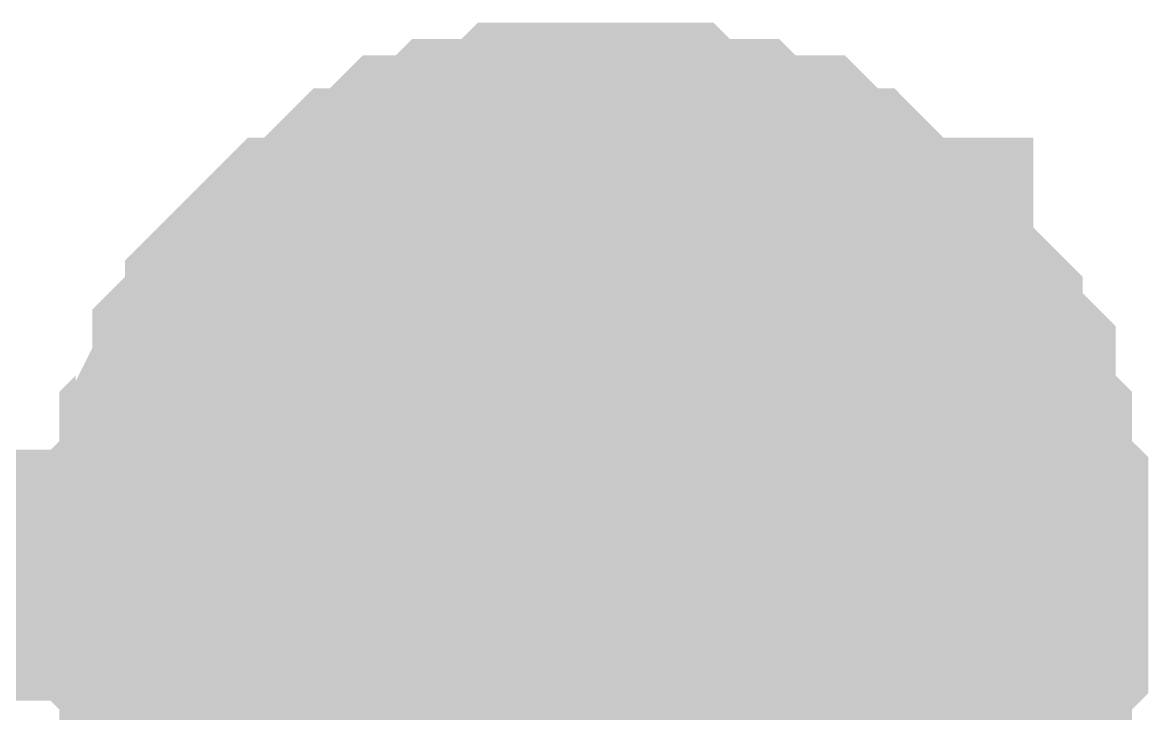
# Model space of a CAD drawing. Header units: inches. Extents: x 0 to 16.9, y 0 to 11.7.
# Drawn here: x 14.6175 to 14.6704, y 8.2724 to 8.3048 of the extents above; entities that cross this region are included whole.
import ezdxf

# ---------------------------------------------------------------- set-up
doc = ezdxf.new("R2010")
doc.units = ezdxf.units.IN
doc.header["$MEASUREMENT"] = 0
doc.layers.add('Sheet', color=255, linetype='Continuous')

msp = doc.modelspace()

# ---------------------------------------------------------------- linework, layer by layer
at = {"layer": 'Sheet'}
for points in [[(14.624353, 8.278879, 0.0118, 0.0118, 0), (14.624353, 8.279651, 0.0118, 0.0118, 0), (14.624353, 8.281194, 0.0118, 0.0118, 0), (14.624353, 8.281966, 0.0118, 0.0118, 0), (14.625125, 8.282738, 0.0118, 0.0118, 0), (14.625125, 8.284281, 0.0118, 0.0118, 0), (14.625125, 8.285053, 0.0118, 0.0118, 0), (14.625896, 8.285824, 0.0118, 0.0118, 0), (14.625896, 8.286596, 0.0118, 0.0118, 0), (14.626668, 8.28814, 0.0118, 0.0118, 0), (14.626668, 8.288911, 0.0118, 0.0118, 0), (14.627439, 8.289683, 0.0118, 0.0118, 0), (14.628211, 8.290455, 0.0118, 0.0118, 0), (14.628211, 8.291226, 0.0118, 0.0118, 0), (14.628982, 8.291998, 0.0118, 0.0118, 0), (14.629754, 8.29277, 0.0118, 0.0118, 0), (14.630525, 8.293541, 0.0118, 0.0118, 0), (14.631297, 8.293541, 0.0118, 0.0118, 0), (14.632068, 8.294313, 0.0118, 0.0118, 0), (14.63284, 8.295085, 0.0118, 0.0118, 0), (14.633611, 8.295857, 0.0118, 0.0118, 0), (14.634383, 8.295857, 0.0118, 0.0118, 0), (14.635154, 8.296628, 0.0118, 0.0118, 0), (14.635926, 8.2974, 0.0118, 0.0118, 0), (14.636698, 8.2974, 0.0118, 0.0118, 0), (14.637469, 8.2974, 0.0118, 0.0118, 0), (14.638241, 8.298172, 0.0118, 0.0118, 0), (14.639784, 8.298172, 0.0118, 0.0118, 0), (14.640555, 8.298172, 0.0118, 0.0118, 0), (14.641327, 8.298943, 0.0118, 0.0118, 0), (14.642098, 8.298943, 0.0118, 0.0118, 0), (14.643641, 8.298943, 0.0118, 0.0118, 0), (14.644413, 8.298943, 0.0118, 0.0118, 0)], [(14.624353, 8.278879, 0.0118, 0.0118, 0), (14.624353, 8.279651, 0.0118, 0.0118, 0), (14.624353, 8.281194, 0.0118, 0.0118, 0), (14.624353, 8.281966, 0.0118, 0.0118, 0), (14.625125, 8.282738, 0.0118, 0.0118, 0), (14.625125, 8.284281, 0.0118, 0.0118, 0), (14.625125, 8.285053, 0.0118, 0.0118, 0), (14.625896, 8.285824, 0.0118, 0.0118, 0), (14.625896, 8.286596, 0.0118, 0.0118, 0), (14.626668, 8.28814, 0.0118, 0.0118, 0), (14.626668, 8.288911, 0.0118, 0.0118, 0), (14.627439, 8.289683, 0.0118, 0.0118, 0), (14.628211, 8.290455, 0.0118, 0.0118, 0), (14.628211, 8.291226, 0.0118, 0.0118, 0), (14.628982, 8.291998, 0.0118, 0.0118, 0), (14.629754, 8.29277, 0.0118, 0.0118, 0), (14.630525, 8.293541, 0.0118, 0.0118, 0), (14.631297, 8.293541, 0.0118, 0.0118, 0), (14.632068, 8.294313, 0.0118, 0.0118, 0), (14.63284, 8.295085, 0.0118, 0.0118, 0), (14.633611, 8.295857, 0.0118, 0.0118, 0), (14.634383, 8.295857, 0.0118, 0.0118, 0), (14.635154, 8.296628, 0.0118, 0.0118, 0), (14.635926, 8.2974, 0.0118, 0.0118, 0), (14.636698, 8.2974, 0.0118, 0.0118, 0), (14.637469, 8.2974, 0.0118, 0.0118, 0), (14.638241, 8.298172, 0.0118, 0.0118, 0), (14.639784, 8.298172, 0.0118, 0.0118, 0), (14.640555, 8.298172, 0.0118, 0.0118, 0), (14.641327, 8.298943, 0.0118, 0.0118, 0), (14.642098, 8.298943, 0.0118, 0.0118, 0), (14.643641, 8.298943, 0.0118, 0.0118, 0), (14.644413, 8.298943, 0.0118, 0.0118, 0)], [(14.624353, 8.278879, 0.0118, 0.0118, 0), (14.624353, 8.279651, 0.0118, 0.0118, 0), (14.624353, 8.281194, 0.0118, 0.0118, 0), (14.624353, 8.281966, 0.0118, 0.0118, 0), (14.625125, 8.282738, 0.0118, 0.0118, 0), (14.625125, 8.284281, 0.0118, 0.0118, 0), (14.625125, 8.285053, 0.0118, 0.0118, 0), (14.625896, 8.285824, 0.0118, 0.0118, 0), (14.625896, 8.286596, 0.0118, 0.0118, 0), (14.626668, 8.28814, 0.0118, 0.0118, 0), (14.626668, 8.288911, 0.0118, 0.0118, 0), (14.627439, 8.289683, 0.0118, 0.0118, 0), (14.628211, 8.290455, 0.0118, 0.0118, 0), (14.628211, 8.291226, 0.0118, 0.0118, 0), (14.628982, 8.291998, 0.0118, 0.0118, 0), (14.629754, 8.29277, 0.0118, 0.0118, 0), (14.630525, 8.293541, 0.0118, 0.0118, 0), (14.631297, 8.293541, 0.0118, 0.0118, 0), (14.632068, 8.294313, 0.0118, 0.0118, 0), (14.63284, 8.295085, 0.0118, 0.0118, 0), (14.633611, 8.295857, 0.0118, 0.0118, 0), (14.634383, 8.295857, 0.0118, 0.0118, 0), (14.635154, 8.296628, 0.0118, 0.0118, 0), (14.635926, 8.2974, 0.0118, 0.0118, 0), (14.636698, 8.2974, 0.0118, 0.0118, 0), (14.637469, 8.2974, 0.0118, 0.0118, 0), (14.638241, 8.298172, 0.0118, 0.0118, 0), (14.639784, 8.298172, 0.0118, 0.0118, 0), (14.640555, 8.298172, 0.0118, 0.0118, 0), (14.641327, 8.298943, 0.0118, 0.0118, 0), (14.642098, 8.298943, 0.0118, 0.0118, 0), (14.643641, 8.298943, 0.0118, 0.0118, 0), (14.644413, 8.298943, 0.0118, 0.0118, 0)], [(14.624353, 8.278879, 0.0118, 0.0118, 0), (14.624353, 8.279651, 0.0118, 0.0118, 0), (14.624353, 8.281194, 0.0118, 0.0118, 0), (14.624353, 8.281966, 0.0118, 0.0118, 0), (14.625125, 8.282738, 0.0118, 0.0118, 0), (14.625125, 8.284281, 0.0118, 0.0118, 0), (14.625125, 8.285053, 0.0118, 0.0118, 0), (14.625896, 8.285824, 0.0118, 0.0118, 0), (14.625896, 8.286596, 0.0118, 0.0118, 0), (14.626668, 8.28814, 0.0118, 0.0118, 0), (14.626668, 8.288911, 0.0118, 0.0118, 0), (14.627439, 8.289683, 0.0118, 0.0118, 0), (14.628211, 8.290455, 0.0118, 0.0118, 0), (14.628211, 8.291226, 0.0118, 0.0118, 0), (14.628982, 8.291998, 0.0118, 0.0118, 0), (14.629754, 8.29277, 0.0118, 0.0118, 0), (14.630525, 8.293541, 0.0118, 0.0118, 0), (14.631297, 8.293541, 0.0118, 0.0118, 0), (14.632068, 8.294313, 0.0118, 0.0118, 0), (14.63284, 8.295085, 0.0118, 0.0118, 0), (14.633611, 8.295857, 0.0118, 0.0118, 0), (14.634383, 8.295857, 0.0118, 0.0118, 0), (14.635154, 8.296628, 0.0118, 0.0118, 0), (14.635926, 8.2974, 0.0118, 0.0118, 0), (14.636698, 8.2974, 0.0118, 0.0118, 0), (14.637469, 8.2974, 0.0118, 0.0118, 0), (14.638241, 8.298172, 0.0118, 0.0118, 0), (14.639784, 8.298172, 0.0118, 0.0118, 0), (14.640555, 8.298172, 0.0118, 0.0118, 0), (14.641327, 8.298943, 0.0118, 0.0118, 0), (14.642098, 8.298943, 0.0118, 0.0118, 0), (14.643641, 8.298943, 0.0118, 0.0118, 0), (14.644413, 8.298943, 0.0118, 0.0118, 0)], [(14.644413, 8.298943, 0.0118, 0.0118, 0), (14.644413, 8.298943, 0.0118, 0.0118, 0)], [(14.644413, 8.298943, 0.0118, 0.0118, 0), (14.645184, 8.298943, 0.0118, 0.0118, 0), (14.646727, 8.298943, 0.0118, 0.0118, 0), (14.647499, 8.298943, 0.0118, 0.0118, 0), (14.64827, 8.298172, 0.0118, 0.0118, 0), (14.649814, 8.298172, 0.0118, 0.0118, 0), (14.650585, 8.298172, 0.0118, 0.0118, 0), (14.651357, 8.2974, 0.0118, 0.0118, 0), (14.652128, 8.2974, 0.0118, 0.0118, 0), (14.653671, 8.2974, 0.0118, 0.0118, 0), (14.654443, 8.296628, 0.0118, 0.0118, 0), (14.655214, 8.295857, 0.0118, 0.0118, 0), (14.655986, 8.295857, 0.0118, 0.0118, 0), (14.656757, 8.295085, 0.0118, 0.0118, 0), (14.657529, 8.294313, 0.0118, 0.0118, 0), (14.6583, 8.293541, 0.0118, 0.0118, 0), (14.659072, 8.293541, 0.0118, 0.0118, 0), (14.659072, 8.29277, 0.0118, 0.0118, 0), (14.659843, 8.291998, 0.0118, 0.0118, 0), (14.660615, 8.291226, 0.0118, 0.0118, 0), (14.661386, 8.290455, 0.0118, 0.0118, 0), (14.661386, 8.289683, 0.0118, 0.0118, 0), (14.662158, 8.288911, 0.0118, 0.0118, 0), (14.66293, 8.28814, 0.0118, 0.0118, 0), (14.66293, 8.286596, 0.0118, 0.0118, 0), (14.66293, 8.285824, 0.0118, 0.0118, 0), (14.663701, 8.285053, 0.0118, 0.0118, 0), (14.663701, 8.284281, 0.0118, 0.0118, 0), (14.663701, 8.282738, 0.0118, 0.0118, 0), (14.664473, 8.281966, 0.0118, 0.0118, 0), (14.664473, 8.281194, 0.0118, 0.0118, 0), (14.664473, 8.279651, 0.0118, 0.0118, 0), (14.664473, 8.278879, 0.0118, 0.0118, 0)], [(14.644413, 8.298943, 0.0118, 0.0118, 0), (14.644413, 8.298943, 0.0118, 0.0118, 0)], [(14.644413, 8.298943, 0.0118, 0.0118, 0), (14.645184, 8.298943, 0.0118, 0.0118, 0), (14.646727, 8.298943, 0.0118, 0.0118, 0), (14.647499, 8.298943, 0.0118, 0.0118, 0), (14.64827, 8.298172, 0.0118, 0.0118, 0), (14.649814, 8.298172, 0.0118, 0.0118, 0), (14.650585, 8.298172, 0.0118, 0.0118, 0), (14.651357, 8.2974, 0.0118, 0.0118, 0), (14.652128, 8.2974, 0.0118, 0.0118, 0), (14.653671, 8.2974, 0.0118, 0.0118, 0), (14.654443, 8.296628, 0.0118, 0.0118, 0), (14.655214, 8.295857, 0.0118, 0.0118, 0), (14.655986, 8.295857, 0.0118, 0.0118, 0), (14.656757, 8.295085, 0.0118, 0.0118, 0), (14.657529, 8.294313, 0.0118, 0.0118, 0), (14.6583, 8.293541, 0.0118, 0.0118, 0), (14.659072, 8.293541, 0.0118, 0.0118, 0), (14.659072, 8.29277, 0.0118, 0.0118, 0), (14.659843, 8.291998, 0.0118, 0.0118, 0), (14.660615, 8.291226, 0.0118, 0.0118, 0), (14.661386, 8.290455, 0.0118, 0.0118, 0), (14.661386, 8.289683, 0.0118, 0.0118, 0), (14.662158, 8.288911, 0.0118, 0.0118, 0), (14.66293, 8.28814, 0.0118, 0.0118, 0), (14.66293, 8.286596, 0.0118, 0.0118, 0), (14.66293, 8.285824, 0.0118, 0.0118, 0), (14.663701, 8.285053, 0.0118, 0.0118, 0), (14.663701, 8.284281, 0.0118, 0.0118, 0), (14.663701, 8.282738, 0.0118, 0.0118, 0), (14.664473, 8.281966, 0.0118, 0.0118, 0), (14.664473, 8.281194, 0.0118, 0.0118, 0), (14.664473, 8.279651, 0.0118, 0.0118, 0), (14.664473, 8.278879, 0.0118, 0.0118, 0)], [(14.644413, 8.298943, 0.0118, 0.0118, 0), (14.644413, 8.298943, 0.0118, 0.0118, 0)], [(14.644413, 8.298943, 0.0118, 0.0118, 0), (14.645184, 8.298943, 0.0118, 0.0118, 0), (14.646727, 8.298943, 0.0118, 0.0118, 0), (14.647499, 8.298943, 0.0118, 0.0118, 0), (14.64827, 8.298172, 0.0118, 0.0118, 0), (14.649814, 8.298172, 0.0118, 0.0118, 0), (14.650585, 8.298172, 0.0118, 0.0118, 0), (14.651357, 8.2974, 0.0118, 0.0118, 0), (14.652128, 8.2974, 0.0118, 0.0118, 0), (14.653671, 8.2974, 0.0118, 0.0118, 0), (14.654443, 8.296628, 0.0118, 0.0118, 0), (14.655214, 8.295857, 0.0118, 0.0118, 0), (14.655986, 8.295857, 0.0118, 0.0118, 0), (14.656757, 8.295085, 0.0118, 0.0118, 0), (14.657529, 8.294313, 0.0118, 0.0118, 0), (14.6583, 8.293541, 0.0118, 0.0118, 0), (14.659072, 8.293541, 0.0118, 0.0118, 0), (14.659072, 8.29277, 0.0118, 0.0118, 0), (14.659843, 8.291998, 0.0118, 0.0118, 0), (14.660615, 8.291226, 0.0118, 0.0118, 0), (14.661386, 8.290455, 0.0118, 0.0118, 0), (14.661386, 8.289683, 0.0118, 0.0118, 0), (14.662158, 8.288911, 0.0118, 0.0118, 0), (14.66293, 8.28814, 0.0118, 0.0118, 0), (14.66293, 8.286596, 0.0118, 0.0118, 0), (14.66293, 8.285824, 0.0118, 0.0118, 0), (14.663701, 8.285053, 0.0118, 0.0118, 0), (14.663701, 8.284281, 0.0118, 0.0118, 0), (14.663701, 8.282738, 0.0118, 0.0118, 0), (14.664473, 8.281966, 0.0118, 0.0118, 0), (14.664473, 8.281194, 0.0118, 0.0118, 0), (14.664473, 8.279651, 0.0118, 0.0118, 0), (14.664473, 8.278879, 0.0118, 0.0118, 0)], [(14.644413, 8.298943, 0.0118, 0.0118, 0), (14.644413, 8.298943, 0.0118, 0.0118, 0)], [(14.644413, 8.298943, 0.0118, 0.0118, 0), (14.645184, 8.298943, 0.0118, 0.0118, 0), (14.646727, 8.298943, 0.0118, 0.0118, 0), (14.647499, 8.298943, 0.0118, 0.0118, 0), (14.64827, 8.298172, 0.0118, 0.0118, 0), (14.649814, 8.298172, 0.0118, 0.0118, 0), (14.650585, 8.298172, 0.0118, 0.0118, 0), (14.651357, 8.2974, 0.0118, 0.0118, 0), (14.652128, 8.2974, 0.0118, 0.0118, 0), (14.653671, 8.2974, 0.0118, 0.0118, 0), (14.654443, 8.296628, 0.0118, 0.0118, 0), (14.655214, 8.295857, 0.0118, 0.0118, 0), (14.655986, 8.295857, 0.0118, 0.0118, 0), (14.656757, 8.295085, 0.0118, 0.0118, 0), (14.657529, 8.294313, 0.0118, 0.0118, 0), (14.6583, 8.293541, 0.0118, 0.0118, 0), (14.659072, 8.293541, 0.0118, 0.0118, 0), (14.659072, 8.29277, 0.0118, 0.0118, 0), (14.659843, 8.291998, 0.0118, 0.0118, 0), (14.660615, 8.291226, 0.0118, 0.0118, 0), (14.661386, 8.290455, 0.0118, 0.0118, 0), (14.661386, 8.289683, 0.0118, 0.0118, 0), (14.662158, 8.288911, 0.0118, 0.0118, 0), (14.66293, 8.28814, 0.0118, 0.0118, 0), (14.66293, 8.286596, 0.0118, 0.0118, 0), (14.66293, 8.285824, 0.0118, 0.0118, 0), (14.663701, 8.285053, 0.0118, 0.0118, 0), (14.663701, 8.284281, 0.0118, 0.0118, 0), (14.663701, 8.282738, 0.0118, 0.0118, 0), (14.664473, 8.281966, 0.0118, 0.0118, 0), (14.664473, 8.281194, 0.0118, 0.0118, 0), (14.664473, 8.279651, 0.0118, 0.0118, 0), (14.664473, 8.278879, 0.0118, 0.0118, 0)], [(14.624353, 8.278879, 0.0039, 0.0039, 0), (14.624353, 8.279651, 0.0039, 0.0039, 0), (14.624353, 8.281194, 0.0039, 0.0039, 0), (14.624353, 8.281966, 0.0039, 0.0039, 0), (14.625125, 8.282738, 0.0039, 0.0039, 0), (14.625125, 8.284281, 0.0039, 0.0039, 0), (14.625125, 8.285053, 0.0039, 0.0039, 0), (14.625896, 8.285824, 0.0039, 0.0039, 0), (14.625896, 8.286596, 0.0039, 0.0039, 0), (14.626668, 8.28814, 0.0039, 0.0039, 0), (14.626668, 8.288911, 0.0039, 0.0039, 0), (14.627439, 8.289683, 0.0039, 0.0039, 0), (14.628211, 8.290455, 0.0039, 0.0039, 0), (14.628211, 8.291226, 0.0039, 0.0039, 0), (14.628982, 8.291998, 0.0039, 0.0039, 0), (14.629754, 8.29277, 0.0039, 0.0039, 0), (14.630525, 8.293541, 0.0039, 0.0039, 0), (14.631297, 8.293541, 0.0039, 0.0039, 0), (14.632068, 8.294313, 0.0039, 0.0039, 0), (14.63284, 8.295085, 0.0039, 0.0039, 0), (14.633611, 8.295857, 0.0039, 0.0039, 0), (14.634383, 8.295857, 0.0039, 0.0039, 0), (14.635154, 8.296628, 0.0039, 0.0039, 0), (14.635926, 8.2974, 0.0039, 0.0039, 0), (14.636698, 8.2974, 0.0039, 0.0039, 0), (14.637469, 8.2974, 0.0039, 0.0039, 0), (14.638241, 8.298172, 0.0039, 0.0039, 0), (14.639784, 8.298172, 0.0039, 0.0039, 0), (14.640555, 8.298172, 0.0039, 0.0039, 0), (14.641327, 8.298943, 0.0039, 0.0039, 0), (14.642098, 8.298943, 0.0039, 0.0039, 0), (14.643641, 8.298943, 0.0039, 0.0039, 0), (14.644413, 8.298943, 0.0039, 0.0039, 0)], [(14.624353, 8.278879, 0.0039, 0.0039, 0), (14.624353, 8.279651, 0.0039, 0.0039, 0), (14.624353, 8.281194, 0.0039, 0.0039, 0), (14.624353, 8.281966, 0.0039, 0.0039, 0), (14.625125, 8.282738, 0.0039, 0.0039, 0), (14.625125, 8.284281, 0.0039, 0.0039, 0), (14.625125, 8.285053, 0.0039, 0.0039, 0), (14.625896, 8.285824, 0.0039, 0.0039, 0), (14.625896, 8.286596, 0.0039, 0.0039, 0), (14.626668, 8.28814, 0.0039, 0.0039, 0), (14.626668, 8.288911, 0.0039, 0.0039, 0), (14.627439, 8.289683, 0.0039, 0.0039, 0), (14.628211, 8.290455, 0.0039, 0.0039, 0), (14.628211, 8.291226, 0.0039, 0.0039, 0), (14.628982, 8.291998, 0.0039, 0.0039, 0), (14.629754, 8.29277, 0.0039, 0.0039, 0), (14.630525, 8.293541, 0.0039, 0.0039, 0), (14.631297, 8.293541, 0.0039, 0.0039, 0), (14.632068, 8.294313, 0.0039, 0.0039, 0), (14.63284, 8.295085, 0.0039, 0.0039, 0), (14.633611, 8.295857, 0.0039, 0.0039, 0), (14.634383, 8.295857, 0.0039, 0.0039, 0), (14.635154, 8.296628, 0.0039, 0.0039, 0), (14.635926, 8.2974, 0.0039, 0.0039, 0), (14.636698, 8.2974, 0.0039, 0.0039, 0), (14.637469, 8.2974, 0.0039, 0.0039, 0), (14.638241, 8.298172, 0.0039, 0.0039, 0), (14.639784, 8.298172, 0.0039, 0.0039, 0), (14.640555, 8.298172, 0.0039, 0.0039, 0), (14.641327, 8.298943, 0.0039, 0.0039, 0), (14.642098, 8.298943, 0.0039, 0.0039, 0), (14.643641, 8.298943, 0.0039, 0.0039, 0), (14.644413, 8.298943, 0.0039, 0.0039, 0)], [(14.624353, 8.278879, 0.0039, 0.0039, 0), (14.624353, 8.279651, 0.0039, 0.0039, 0), (14.624353, 8.281194, 0.0039, 0.0039, 0), (14.624353, 8.281966, 0.0039, 0.0039, 0), (14.625125, 8.282738, 0.0039, 0.0039, 0), (14.625125, 8.284281, 0.0039, 0.0039, 0), (14.625125, 8.285053, 0.0039, 0.0039, 0), (14.625896, 8.285824, 0.0039, 0.0039, 0), (14.625896, 8.286596, 0.0039, 0.0039, 0), (14.626668, 8.28814, 0.0039, 0.0039, 0), (14.626668, 8.288911, 0.0039, 0.0039, 0), (14.627439, 8.289683, 0.0039, 0.0039, 0), (14.628211, 8.290455, 0.0039, 0.0039, 0), (14.628211, 8.291226, 0.0039, 0.0039, 0), (14.628982, 8.291998, 0.0039, 0.0039, 0), (14.629754, 8.29277, 0.0039, 0.0039, 0), (14.630525, 8.293541, 0.0039, 0.0039, 0), (14.631297, 8.293541, 0.0039, 0.0039, 0), (14.632068, 8.294313, 0.0039, 0.0039, 0), (14.63284, 8.295085, 0.0039, 0.0039, 0), (14.633611, 8.295857, 0.0039, 0.0039, 0), (14.634383, 8.295857, 0.0039, 0.0039, 0), (14.635154, 8.296628, 0.0039, 0.0039, 0), (14.635926, 8.2974, 0.0039, 0.0039, 0), (14.636698, 8.2974, 0.0039, 0.0039, 0), (14.637469, 8.2974, 0.0039, 0.0039, 0), (14.638241, 8.298172, 0.0039, 0.0039, 0), (14.639784, 8.298172, 0.0039, 0.0039, 0), (14.640555, 8.298172, 0.0039, 0.0039, 0), (14.641327, 8.298943, 0.0039, 0.0039, 0), (14.642098, 8.298943, 0.0039, 0.0039, 0), (14.643641, 8.298943, 0.0039, 0.0039, 0), (14.644413, 8.298943, 0.0039, 0.0039, 0)], [(14.624353, 8.278879, 0.0039, 0.0039, 0), (14.624353, 8.279651, 0.0039, 0.0039, 0), (14.624353, 8.281194, 0.0039, 0.0039, 0), (14.624353, 8.281966, 0.0039, 0.0039, 0), (14.625125, 8.282738, 0.0039, 0.0039, 0), (14.625125, 8.284281, 0.0039, 0.0039, 0), (14.625125, 8.285053, 0.0039, 0.0039, 0), (14.625896, 8.285824, 0.0039, 0.0039, 0), (14.625896, 8.286596, 0.0039, 0.0039, 0), (14.626668, 8.28814, 0.0039, 0.0039, 0), (14.626668, 8.288911, 0.0039, 0.0039, 0), (14.627439, 8.289683, 0.0039, 0.0039, 0), (14.628211, 8.290455, 0.0039, 0.0039, 0), (14.628211, 8.291226, 0.0039, 0.0039, 0), (14.628982, 8.291998, 0.0039, 0.0039, 0), (14.629754, 8.29277, 0.0039, 0.0039, 0), (14.630525, 8.293541, 0.0039, 0.0039, 0), (14.631297, 8.293541, 0.0039, 0.0039, 0), (14.632068, 8.294313, 0.0039, 0.0039, 0), (14.63284, 8.295085, 0.0039, 0.0039, 0), (14.633611, 8.295857, 0.0039, 0.0039, 0), (14.634383, 8.295857, 0.0039, 0.0039, 0), (14.635154, 8.296628, 0.0039, 0.0039, 0), (14.635926, 8.2974, 0.0039, 0.0039, 0), (14.636698, 8.2974, 0.0039, 0.0039, 0), (14.637469, 8.2974, 0.0039, 0.0039, 0), (14.638241, 8.298172, 0.0039, 0.0039, 0), (14.639784, 8.298172, 0.0039, 0.0039, 0), (14.640555, 8.298172, 0.0039, 0.0039, 0), (14.641327, 8.298943, 0.0039, 0.0039, 0), (14.642098, 8.298943, 0.0039, 0.0039, 0), (14.643641, 8.298943, 0.0039, 0.0039, 0), (14.644413, 8.298943, 0.0039, 0.0039, 0)], [(14.644413, 8.298943, 0.0039, 0.0039, 0), (14.644413, 8.298943, 0.0039, 0.0039, 0)], [(14.644413, 8.298943, 0.0039, 0.0039, 0), (14.645184, 8.298943, 0.0039, 0.0039, 0), (14.646727, 8.298943, 0.0039, 0.0039, 0), (14.647499, 8.298943, 0.0039, 0.0039, 0), (14.64827, 8.298172, 0.0039, 0.0039, 0), (14.649814, 8.298172, 0.0039, 0.0039, 0), (14.650585, 8.298172, 0.0039, 0.0039, 0), (14.651357, 8.2974, 0.0039, 0.0039, 0), (14.652128, 8.2974, 0.0039, 0.0039, 0), (14.653671, 8.2974, 0.0039, 0.0039, 0), (14.654443, 8.296628, 0.0039, 0.0039, 0), (14.655214, 8.295857, 0.0039, 0.0039, 0), (14.655986, 8.295857, 0.0039, 0.0039, 0), (14.656757, 8.295085, 0.0039, 0.0039, 0), (14.657529, 8.294313, 0.0039, 0.0039, 0), (14.6583, 8.293541, 0.0039, 0.0039, 0), (14.659072, 8.293541, 0.0039, 0.0039, 0), (14.659072, 8.29277, 0.0039, 0.0039, 0), (14.659843, 8.291998, 0.0039, 0.0039, 0), (14.660615, 8.291226, 0.0039, 0.0039, 0), (14.661386, 8.290455, 0.0039, 0.0039, 0), (14.661386, 8.289683, 0.0039, 0.0039, 0), (14.662158, 8.288911, 0.0039, 0.0039, 0), (14.66293, 8.28814, 0.0039, 0.0039, 0), (14.66293, 8.286596, 0.0039, 0.0039, 0), (14.66293, 8.285824, 0.0039, 0.0039, 0), (14.663701, 8.285053, 0.0039, 0.0039, 0), (14.663701, 8.284281, 0.0039, 0.0039, 0), (14.663701, 8.282738, 0.0039, 0.0039, 0), (14.664473, 8.281966, 0.0039, 0.0039, 0), (14.664473, 8.281194, 0.0039, 0.0039, 0), (14.664473, 8.279651, 0.0039, 0.0039, 0), (14.664473, 8.278879, 0.0039, 0.0039, 0)], [(14.644413, 8.298943, 0.0039, 0.0039, 0), (14.644413, 8.298943, 0.0039, 0.0039, 0)], [(14.644413, 8.298943, 0.0039, 0.0039, 0), (14.645184, 8.298943, 0.0039, 0.0039, 0), (14.646727, 8.298943, 0.0039, 0.0039, 0), (14.647499, 8.298943, 0.0039, 0.0039, 0), (14.64827, 8.298172, 0.0039, 0.0039, 0), (14.649814, 8.298172, 0.0039, 0.0039, 0), (14.650585, 8.298172, 0.0039, 0.0039, 0), (14.651357, 8.2974, 0.0039, 0.0039, 0), (14.652128, 8.2974, 0.0039, 0.0039, 0), (14.653671, 8.2974, 0.0039, 0.0039, 0), (14.654443, 8.296628, 0.0039, 0.0039, 0), (14.655214, 8.295857, 0.0039, 0.0039, 0), (14.655986, 8.295857, 0.0039, 0.0039, 0), (14.656757, 8.295085, 0.0039, 0.0039, 0), (14.657529, 8.294313, 0.0039, 0.0039, 0), (14.6583, 8.293541, 0.0039, 0.0039, 0), (14.659072, 8.293541, 0.0039, 0.0039, 0), (14.659072, 8.29277, 0.0039, 0.0039, 0), (14.659843, 8.291998, 0.0039, 0.0039, 0), (14.660615, 8.291226, 0.0039, 0.0039, 0), (14.661386, 8.290455, 0.0039, 0.0039, 0), (14.661386, 8.289683, 0.0039, 0.0039, 0), (14.662158, 8.288911, 0.0039, 0.0039, 0), (14.66293, 8.28814, 0.0039, 0.0039, 0), (14.66293, 8.286596, 0.0039, 0.0039, 0), (14.66293, 8.285824, 0.0039, 0.0039, 0), (14.663701, 8.285053, 0.0039, 0.0039, 0), (14.663701, 8.284281, 0.0039, 0.0039, 0), (14.663701, 8.282738, 0.0039, 0.0039, 0), (14.664473, 8.281966, 0.0039, 0.0039, 0), (14.664473, 8.281194, 0.0039, 0.0039, 0), (14.664473, 8.279651, 0.0039, 0.0039, 0), (14.664473, 8.278879, 0.0039, 0.0039, 0)], [(14.644413, 8.298943, 0.0039, 0.0039, 0), (14.644413, 8.298943, 0.0039, 0.0039, 0)], [(14.644413, 8.298943, 0.0039, 0.0039, 0), (14.645184, 8.298943, 0.0039, 0.0039, 0), (14.646727, 8.298943, 0.0039, 0.0039, 0), (14.647499, 8.298943, 0.0039, 0.0039, 0), (14.64827, 8.298172, 0.0039, 0.0039, 0), (14.649814, 8.298172, 0.0039, 0.0039, 0), (14.650585, 8.298172, 0.0039, 0.0039, 0), (14.651357, 8.2974, 0.0039, 0.0039, 0), (14.652128, 8.2974, 0.0039, 0.0039, 0), (14.653671, 8.2974, 0.0039, 0.0039, 0), (14.654443, 8.296628, 0.0039, 0.0039, 0), (14.655214, 8.295857, 0.0039, 0.0039, 0), (14.655986, 8.295857, 0.0039, 0.0039, 0), (14.656757, 8.295085, 0.0039, 0.0039, 0), (14.657529, 8.294313, 0.0039, 0.0039, 0), (14.6583, 8.293541, 0.0039, 0.0039, 0), (14.659072, 8.293541, 0.0039, 0.0039, 0), (14.659072, 8.29277, 0.0039, 0.0039, 0), (14.659843, 8.291998, 0.0039, 0.0039, 0), (14.660615, 8.291226, 0.0039, 0.0039, 0), (14.661386, 8.290455, 0.0039, 0.0039, 0), (14.661386, 8.289683, 0.0039, 0.0039, 0), (14.662158, 8.288911, 0.0039, 0.0039, 0), (14.66293, 8.28814, 0.0039, 0.0039, 0), (14.66293, 8.286596, 0.0039, 0.0039, 0), (14.66293, 8.285824, 0.0039, 0.0039, 0), (14.663701, 8.285053, 0.0039, 0.0039, 0), (14.663701, 8.284281, 0.0039, 0.0039, 0), (14.663701, 8.282738, 0.0039, 0.0039, 0), (14.664473, 8.281966, 0.0039, 0.0039, 0), (14.664473, 8.281194, 0.0039, 0.0039, 0), (14.664473, 8.279651, 0.0039, 0.0039, 0), (14.664473, 8.278879, 0.0039, 0.0039, 0)], [(14.644413, 8.298943, 0.0039, 0.0039, 0), (14.644413, 8.298943, 0.0039, 0.0039, 0)], [(14.644413, 8.298943, 0.0039, 0.0039, 0), (14.645184, 8.298943, 0.0039, 0.0039, 0), (14.646727, 8.298943, 0.0039, 0.0039, 0), (14.647499, 8.298943, 0.0039, 0.0039, 0), (14.64827, 8.298172, 0.0039, 0.0039, 0), (14.649814, 8.298172, 0.0039, 0.0039, 0), (14.650585, 8.298172, 0.0039, 0.0039, 0), (14.651357, 8.2974, 0.0039, 0.0039, 0), (14.652128, 8.2974, 0.0039, 0.0039, 0), (14.653671, 8.2974, 0.0039, 0.0039, 0), (14.654443, 8.296628, 0.0039, 0.0039, 0), (14.655214, 8.295857, 0.0039, 0.0039, 0), (14.655986, 8.295857, 0.0039, 0.0039, 0), (14.656757, 8.295085, 0.0039, 0.0039, 0), (14.657529, 8.294313, 0.0039, 0.0039, 0), (14.6583, 8.293541, 0.0039, 0.0039, 0), (14.659072, 8.293541, 0.0039, 0.0039, 0), (14.659072, 8.29277, 0.0039, 0.0039, 0), (14.659843, 8.291998, 0.0039, 0.0039, 0), (14.660615, 8.291226, 0.0039, 0.0039, 0), (14.661386, 8.290455, 0.0039, 0.0039, 0), (14.661386, 8.289683, 0.0039, 0.0039, 0), (14.662158, 8.288911, 0.0039, 0.0039, 0), (14.66293, 8.28814, 0.0039, 0.0039, 0), (14.66293, 8.286596, 0.0039, 0.0039, 0), (14.66293, 8.285824, 0.0039, 0.0039, 0), (14.663701, 8.285053, 0.0039, 0.0039, 0), (14.663701, 8.284281, 0.0039, 0.0039, 0), (14.663701, 8.282738, 0.0039, 0.0039, 0), (14.664473, 8.281966, 0.0039, 0.0039, 0), (14.664473, 8.281194, 0.0039, 0.0039, 0), (14.664473, 8.279651, 0.0039, 0.0039, 0), (14.664473, 8.278879, 0.0039, 0.0039, 0)], [(14.644413, 7.991804, 0.0118, 0.0118, 0), (14.644413, 8.179329, 0.0118, 0.0118, 0), (14.644413, 8.278879, 0.0118, 0.0118, 0), (14.644413, 8.288911, 0.0118, 0.0118, 0)], [(14.644413, 8.278879, 0.0118, 0.0118, 0), (14.605065, 8.278879, 0.0118, 0.0118, 0)], [(14.629754, 8.26576, 0.0118, 0.0118, 0), (14.628982, 8.266532, 0.0118, 0.0118, 0), (14.628211, 8.267303, 0.0118, 0.0118, 0), (14.628211, 8.268075, 0.0118, 0.0118, 0), (14.627439, 8.268847, 0.0118, 0.0118, 0), (14.626668, 8.269619, 0.0118, 0.0118, 0), (14.626668, 8.27039, 0.0118, 0.0118, 0), (14.625896, 8.271162, 0.0118, 0.0118, 0), (14.625896, 8.271934, 0.0118, 0.0118, 0), (14.625125, 8.272705, 0.0118, 0.0118, 0), (14.625125, 8.274249, 0.0118, 0.0118, 0), (14.625125, 8.27502, 0.0118, 0.0118, 0), (14.624353, 8.275792, 0.0118, 0.0118, 0), (14.624353, 8.276564, 0.0118, 0.0118, 0), (14.624353, 8.278107, 0.0118, 0.0118, 0), (14.624353, 8.278879, 0.0118, 0.0118, 0)], [(14.624353, 8.278879, 0.0118, 0.0118, 0), (14.624353, 8.278879, 0.0118, 0.0118, 0)], [(14.629754, 8.26576, 0.0118, 0.0118, 0), (14.628982, 8.266532, 0.0118, 0.0118, 0), (14.628211, 8.267303, 0.0118, 0.0118, 0), (14.628211, 8.268075, 0.0118, 0.0118, 0), (14.627439, 8.268847, 0.0118, 0.0118, 0), (14.626668, 8.269619, 0.0118, 0.0118, 0), (14.626668, 8.27039, 0.0118, 0.0118, 0), (14.625896, 8.271162, 0.0118, 0.0118, 0), (14.625896, 8.271934, 0.0118, 0.0118, 0), (14.625125, 8.272705, 0.0118, 0.0118, 0), (14.625125, 8.274249, 0.0118, 0.0118, 0), (14.625125, 8.27502, 0.0118, 0.0118, 0), (14.624353, 8.275792, 0.0118, 0.0118, 0), (14.624353, 8.276564, 0.0118, 0.0118, 0), (14.624353, 8.278107, 0.0118, 0.0118, 0), (14.624353, 8.278879, 0.0118, 0.0118, 0)], [(14.624353, 8.278879, 0.0118, 0.0118, 0), (14.624353, 8.278879, 0.0118, 0.0118, 0)], [(14.629754, 8.26576, 0.0118, 0.0118, 0), (14.628982, 8.266532, 0.0118, 0.0118, 0), (14.628211, 8.267303, 0.0118, 0.0118, 0), (14.628211, 8.268075, 0.0118, 0.0118, 0), (14.627439, 8.268847, 0.0118, 0.0118, 0), (14.626668, 8.269619, 0.0118, 0.0118, 0), (14.626668, 8.27039, 0.0118, 0.0118, 0), (14.625896, 8.271162, 0.0118, 0.0118, 0), (14.625896, 8.271934, 0.0118, 0.0118, 0), (14.625125, 8.272705, 0.0118, 0.0118, 0), (14.625125, 8.274249, 0.0118, 0.0118, 0), (14.625125, 8.27502, 0.0118, 0.0118, 0), (14.624353, 8.275792, 0.0118, 0.0118, 0), (14.624353, 8.276564, 0.0118, 0.0118, 0), (14.624353, 8.278107, 0.0118, 0.0118, 0), (14.624353, 8.278879, 0.0118, 0.0118, 0)], [(14.624353, 8.278879, 0.0118, 0.0118, 0), (14.624353, 8.278879, 0.0118, 0.0118, 0)], [(14.629754, 8.26576, 0.0118, 0.0118, 0), (14.628982, 8.266532, 0.0118, 0.0118, 0), (14.628211, 8.267303, 0.0118, 0.0118, 0), (14.628211, 8.268075, 0.0118, 0.0118, 0), (14.627439, 8.268847, 0.0118, 0.0118, 0), (14.626668, 8.269619, 0.0118, 0.0118, 0), (14.626668, 8.27039, 0.0118, 0.0118, 0), (14.625896, 8.271162, 0.0118, 0.0118, 0), (14.625896, 8.271934, 0.0118, 0.0118, 0), (14.625125, 8.272705, 0.0118, 0.0118, 0), (14.625125, 8.274249, 0.0118, 0.0118, 0), (14.625125, 8.27502, 0.0118, 0.0118, 0), (14.624353, 8.275792, 0.0118, 0.0118, 0), (14.624353, 8.276564, 0.0118, 0.0118, 0), (14.624353, 8.278107, 0.0118, 0.0118, 0), (14.624353, 8.278879, 0.0118, 0.0118, 0)], [(14.624353, 8.278879, 0.0118, 0.0118, 0), (14.624353, 8.278879, 0.0118, 0.0118, 0)], [(14.664473, 8.278879, 0.0118, 0.0118, 0), (14.664473, 8.278107, 0.0118, 0.0118, 0), (14.664473, 8.276564, 0.0118, 0.0118, 0), (14.664473, 8.275792, 0.0118, 0.0118, 0), (14.663701, 8.27502, 0.0118, 0.0118, 0), (14.663701, 8.274249, 0.0118, 0.0118, 0), (14.663701, 8.272705, 0.0118, 0.0118, 0), (14.66293, 8.271934, 0.0118, 0.0118, 0), (14.66293, 8.271162, 0.0118, 0.0118, 0), (14.66293, 8.27039, 0.0118, 0.0118, 0), (14.662158, 8.269619, 0.0118, 0.0118, 0), (14.661386, 8.268847, 0.0118, 0.0118, 0), (14.661386, 8.268075, 0.0118, 0.0118, 0), (14.660615, 8.267303, 0.0118, 0.0118, 0), (14.659843, 8.266532, 0.0118, 0.0118, 0), (14.659072, 8.26576, 0.0118, 0.0118, 0)], [(14.664473, 8.278879, 0.0118, 0.0118, 0), (14.664473, 8.278107, 0.0118, 0.0118, 0), (14.664473, 8.276564, 0.0118, 0.0118, 0), (14.664473, 8.275792, 0.0118, 0.0118, 0), (14.663701, 8.27502, 0.0118, 0.0118, 0), (14.663701, 8.274249, 0.0118, 0.0118, 0), (14.663701, 8.272705, 0.0118, 0.0118, 0), (14.66293, 8.271934, 0.0118, 0.0118, 0), (14.66293, 8.271162, 0.0118, 0.0118, 0), (14.66293, 8.27039, 0.0118, 0.0118, 0), (14.662158, 8.269619, 0.0118, 0.0118, 0), (14.661386, 8.268847, 0.0118, 0.0118, 0), (14.661386, 8.268075, 0.0118, 0.0118, 0), (14.660615, 8.267303, 0.0118, 0.0118, 0), (14.659843, 8.266532, 0.0118, 0.0118, 0), (14.659072, 8.26576, 0.0118, 0.0118, 0)], [(14.664473, 8.278879, 0.0118, 0.0118, 0), (14.664473, 8.278107, 0.0118, 0.0118, 0), (14.664473, 8.276564, 0.0118, 0.0118, 0), (14.664473, 8.275792, 0.0118, 0.0118, 0), (14.663701, 8.27502, 0.0118, 0.0118, 0), (14.663701, 8.274249, 0.0118, 0.0118, 0), (14.663701, 8.272705, 0.0118, 0.0118, 0), (14.66293, 8.271934, 0.0118, 0.0118, 0), (14.66293, 8.271162, 0.0118, 0.0118, 0), (14.66293, 8.27039, 0.0118, 0.0118, 0), (14.662158, 8.269619, 0.0118, 0.0118, 0), (14.661386, 8.268847, 0.0118, 0.0118, 0), (14.661386, 8.268075, 0.0118, 0.0118, 0), (14.660615, 8.267303, 0.0118, 0.0118, 0), (14.659843, 8.266532, 0.0118, 0.0118, 0), (14.659072, 8.26576, 0.0118, 0.0118, 0)], [(14.664473, 8.278879, 0.0118, 0.0118, 0), (14.664473, 8.278107, 0.0118, 0.0118, 0), (14.664473, 8.276564, 0.0118, 0.0118, 0), (14.664473, 8.275792, 0.0118, 0.0118, 0), (14.663701, 8.27502, 0.0118, 0.0118, 0), (14.663701, 8.274249, 0.0118, 0.0118, 0), (14.663701, 8.272705, 0.0118, 0.0118, 0), (14.66293, 8.271934, 0.0118, 0.0118, 0), (14.66293, 8.271162, 0.0118, 0.0118, 0), (14.66293, 8.27039, 0.0118, 0.0118, 0), (14.662158, 8.269619, 0.0118, 0.0118, 0), (14.661386, 8.268847, 0.0118, 0.0118, 0), (14.661386, 8.268075, 0.0118, 0.0118, 0), (14.660615, 8.267303, 0.0118, 0.0118, 0), (14.659843, 8.266532, 0.0118, 0.0118, 0), (14.659072, 8.26576, 0.0118, 0.0118, 0)], [(14.664473, 8.278879, 0.0118, 0.0118, 0), (14.664473, 8.278879, 0.0118, 0.0118, 0), (14.664473, 8.278879, 0.0118, 0.0118, 0), (14.664473, 8.278879, 0.0118, 0.0118, 0), (14.664473, 8.278879, 0.0118, 0.0118, 0), (14.664473, 8.278879, 0.0118, 0.0118, 0), (14.664473, 8.278879, 0.0118, 0.0118, 0), (14.664473, 8.278879, 0.0118, 0.0118, 0), (14.664473, 8.278879, 0.0118, 0.0118, 0), (14.664473, 8.278879, 0.0118, 0.0118, 0), (14.664473, 8.278879, 0.0118, 0.0118, 0), (14.664473, 8.278879, 0.0118, 0.0118, 0), (14.664473, 8.278879, 0.0118, 0.0118, 0), (14.664473, 8.278879, 0.0118, 0.0118, 0), (14.664473, 8.278879, 0.0118, 0.0118, 0), (14.664473, 8.278879, 0.0118, 0.0118, 0), (14.664473, 8.278879, 0.0118, 0.0118, 0), (14.664473, 8.278879, 0.0118, 0.0118, 0), (14.664473, 8.278879, 0.0118, 0.0118, 0), (14.664473, 8.278879, 0.0118, 0.0118, 0), (14.664473, 8.278879, 0.0118, 0.0118, 0), (14.664473, 8.278879, 0.0118, 0.0118, 0), (14.664473, 8.278879, 0.0118, 0.0118, 0), (14.664473, 8.278879, 0.0118, 0.0118, 0), (14.664473, 8.278879, 0.0118, 0.0118, 0), (14.664473, 8.278879, 0.0118, 0.0118, 0), (14.664473, 8.278879, 0.0118, 0.0118, 0), (14.664473, 8.278879, 0.0118, 0.0118, 0), (14.664473, 8.278879, 0.0118, 0.0118, 0), (14.664473, 8.278879, 0.0118, 0.0118, 0), (14.664473, 8.278879, 0.0118, 0.0118, 0), (14.664473, 8.278879, 0.0118, 0.0118, 0), (14.664473, 8.278879, 0.0118, 0.0118, 0)], [(14.664473, 8.278879, 0.0118, 0.0118, 0), (14.664473, 8.278879, 0.0118, 0.0118, 0)], [(14.664473, 8.278879, 0.0118, 0.0118, 0), (14.664473, 8.278879, 0.0118, 0.0118, 0), (14.664473, 8.278879, 0.0118, 0.0118, 0), (14.664473, 8.278879, 0.0118, 0.0118, 0), (14.664473, 8.278879, 0.0118, 0.0118, 0), (14.664473, 8.278879, 0.0118, 0.0118, 0), (14.664473, 8.278879, 0.0118, 0.0118, 0), (14.664473, 8.278879, 0.0118, 0.0118, 0), (14.664473, 8.278879, 0.0118, 0.0118, 0), (14.664473, 8.278879, 0.0118, 0.0118, 0), (14.664473, 8.278879, 0.0118, 0.0118, 0), (14.664473, 8.278879, 0.0118, 0.0118, 0), (14.664473, 8.278879, 0.0118, 0.0118, 0), (14.664473, 8.278879, 0.0118, 0.0118, 0), (14.664473, 8.278879, 0.0118, 0.0118, 0), (14.664473, 8.278879, 0.0118, 0.0118, 0), (14.664473, 8.278879, 0.0118, 0.0118, 0), (14.664473, 8.278879, 0.0118, 0.0118, 0), (14.664473, 8.278879, 0.0118, 0.0118, 0), (14.664473, 8.278879, 0.0118, 0.0118, 0), (14.664473, 8.278879, 0.0118, 0.0118, 0), (14.664473, 8.278879, 0.0118, 0.0118, 0), (14.664473, 8.278879, 0.0118, 0.0118, 0), (14.664473, 8.278879, 0.0118, 0.0118, 0), (14.664473, 8.278879, 0.0118, 0.0118, 0), (14.664473, 8.278879, 0.0118, 0.0118, 0), (14.664473, 8.278879, 0.0118, 0.0118, 0), (14.664473, 8.278879, 0.0118, 0.0118, 0), (14.664473, 8.278879, 0.0118, 0.0118, 0), (14.664473, 8.278879, 0.0118, 0.0118, 0), (14.664473, 8.278879, 0.0118, 0.0118, 0), (14.664473, 8.278879, 0.0118, 0.0118, 0), (14.664473, 8.278879, 0.0118, 0.0118, 0)], [(14.664473, 8.278879, 0.0118, 0.0118, 0), (14.664473, 8.278879, 0.0118, 0.0118, 0)], [(14.664473, 8.278879, 0.0118, 0.0118, 0), (14.664473, 8.278879, 0.0118, 0.0118, 0), (14.664473, 8.278879, 0.0118, 0.0118, 0), (14.664473, 8.278879, 0.0118, 0.0118, 0), (14.664473, 8.278879, 0.0118, 0.0118, 0), (14.664473, 8.278879, 0.0118, 0.0118, 0), (14.664473, 8.278879, 0.0118, 0.0118, 0), (14.664473, 8.278879, 0.0118, 0.0118, 0), (14.664473, 8.278879, 0.0118, 0.0118, 0), (14.664473, 8.278879, 0.0118, 0.0118, 0), (14.664473, 8.278879, 0.0118, 0.0118, 0), (14.664473, 8.278879, 0.0118, 0.0118, 0), (14.664473, 8.278879, 0.0118, 0.0118, 0), (14.664473, 8.278879, 0.0118, 0.0118, 0), (14.664473, 8.278879, 0.0118, 0.0118, 0), (14.664473, 8.278879, 0.0118, 0.0118, 0), (14.664473, 8.278879, 0.0118, 0.0118, 0), (14.664473, 8.278879, 0.0118, 0.0118, 0), (14.664473, 8.278879, 0.0118, 0.0118, 0), (14.664473, 8.278879, 0.0118, 0.0118, 0), (14.664473, 8.278879, 0.0118, 0.0118, 0), (14.664473, 8.278879, 0.0118, 0.0118, 0), (14.664473, 8.278879, 0.0118, 0.0118, 0), (14.664473, 8.278879, 0.0118, 0.0118, 0), (14.664473, 8.278879, 0.0118, 0.0118, 0), (14.664473, 8.278879, 0.0118, 0.0118, 0), (14.664473, 8.278879, 0.0118, 0.0118, 0), (14.664473, 8.278879, 0.0118, 0.0118, 0), (14.664473, 8.278879, 0.0118, 0.0118, 0), (14.664473, 8.278879, 0.0118, 0.0118, 0), (14.664473, 8.278879, 0.0118, 0.0118, 0), (14.664473, 8.278879, 0.0118, 0.0118, 0), (14.664473, 8.278879, 0.0118, 0.0118, 0)], [(14.664473, 8.278879, 0.0118, 0.0118, 0), (14.664473, 8.278879, 0.0118, 0.0118, 0)], [(14.664473, 8.278879, 0.0118, 0.0118, 0), (14.664473, 8.278879, 0.0118, 0.0118, 0), (14.664473, 8.278879, 0.0118, 0.0118, 0), (14.664473, 8.278879, 0.0118, 0.0118, 0), (14.664473, 8.278879, 0.0118, 0.0118, 0), (14.664473, 8.278879, 0.0118, 0.0118, 0), (14.664473, 8.278879, 0.0118, 0.0118, 0), (14.664473, 8.278879, 0.0118, 0.0118, 0), (14.664473, 8.278879, 0.0118, 0.0118, 0), (14.664473, 8.278879, 0.0118, 0.0118, 0), (14.664473, 8.278879, 0.0118, 0.0118, 0), (14.664473, 8.278879, 0.0118, 0.0118, 0), (14.664473, 8.278879, 0.0118, 0.0118, 0), (14.664473, 8.278879, 0.0118, 0.0118, 0), (14.664473, 8.278879, 0.0118, 0.0118, 0), (14.664473, 8.278879, 0.0118, 0.0118, 0), (14.664473, 8.278879, 0.0118, 0.0118, 0), (14.664473, 8.278879, 0.0118, 0.0118, 0), (14.664473, 8.278879, 0.0118, 0.0118, 0), (14.664473, 8.278879, 0.0118, 0.0118, 0), (14.664473, 8.278879, 0.0118, 0.0118, 0), (14.664473, 8.278879, 0.0118, 0.0118, 0), (14.664473, 8.278879, 0.0118, 0.0118, 0), (14.664473, 8.278879, 0.0118, 0.0118, 0), (14.664473, 8.278879, 0.0118, 0.0118, 0), (14.664473, 8.278879, 0.0118, 0.0118, 0), (14.664473, 8.278879, 0.0118, 0.0118, 0), (14.664473, 8.278879, 0.0118, 0.0118, 0), (14.664473, 8.278879, 0.0118, 0.0118, 0), (14.664473, 8.278879, 0.0118, 0.0118, 0), (14.664473, 8.278879, 0.0118, 0.0118, 0), (14.664473, 8.278879, 0.0118, 0.0118, 0), (14.664473, 8.278879, 0.0118, 0.0118, 0)], [(14.664473, 8.278879, 0.0118, 0.0118, 0), (14.664473, 8.278879, 0.0118, 0.0118, 0)], [(14.626668, 8.27039, 0.0039, 0.0039, 0), (14.625896, 8.271162, 0.0039, 0.0039, 0), (14.625896, 8.271934, 0.0039, 0.0039, 0), (14.625125, 8.272705, 0.0039, 0.0039, 0), (14.625125, 8.274249, 0.0039, 0.0039, 0), (14.625125, 8.27502, 0.0039, 0.0039, 0), (14.624353, 8.275792, 0.0039, 0.0039, 0), (14.624353, 8.276564, 0.0039, 0.0039, 0), (14.624353, 8.278107, 0.0039, 0.0039, 0), (14.624353, 8.278879, 0.0039, 0.0039, 0)], [(14.624353, 8.278879, 0.0039, 0.0039, 0), (14.624353, 8.278879, 0.0039, 0.0039, 0)], [(14.626668, 8.27039, 0.0039, 0.0039, 0), (14.625896, 8.271162, 0.0039, 0.0039, 0), (14.625896, 8.271934, 0.0039, 0.0039, 0), (14.625125, 8.272705, 0.0039, 0.0039, 0), (14.625125, 8.274249, 0.0039, 0.0039, 0), (14.625125, 8.27502, 0.0039, 0.0039, 0), (14.624353, 8.275792, 0.0039, 0.0039, 0), (14.624353, 8.276564, 0.0039, 0.0039, 0), (14.624353, 8.278107, 0.0039, 0.0039, 0), (14.624353, 8.278879, 0.0039, 0.0039, 0)], [(14.624353, 8.278879, 0.0039, 0.0039, 0), (14.624353, 8.278879, 0.0039, 0.0039, 0)], [(14.626668, 8.27039, 0.0039, 0.0039, 0), (14.625896, 8.271162, 0.0039, 0.0039, 0), (14.625896, 8.271934, 0.0039, 0.0039, 0), (14.625125, 8.272705, 0.0039, 0.0039, 0), (14.625125, 8.274249, 0.0039, 0.0039, 0), (14.625125, 8.27502, 0.0039, 0.0039, 0), (14.624353, 8.275792, 0.0039, 0.0039, 0), (14.624353, 8.276564, 0.0039, 0.0039, 0), (14.624353, 8.278107, 0.0039, 0.0039, 0), (14.624353, 8.278879, 0.0039, 0.0039, 0)], [(14.624353, 8.278879, 0.0039, 0.0039, 0), (14.624353, 8.278879, 0.0039, 0.0039, 0)], [(14.626668, 8.27039, 0.0039, 0.0039, 0), (14.625896, 8.271162, 0.0039, 0.0039, 0), (14.625896, 8.271934, 0.0039, 0.0039, 0), (14.625125, 8.272705, 0.0039, 0.0039, 0), (14.625125, 8.274249, 0.0039, 0.0039, 0), (14.625125, 8.27502, 0.0039, 0.0039, 0), (14.624353, 8.275792, 0.0039, 0.0039, 0), (14.624353, 8.276564, 0.0039, 0.0039, 0), (14.624353, 8.278107, 0.0039, 0.0039, 0), (14.624353, 8.278879, 0.0039, 0.0039, 0)], [(14.624353, 8.278879, 0.0039, 0.0039, 0), (14.624353, 8.278879, 0.0039, 0.0039, 0)], [(14.664473, 8.278879, 0.0039, 0.0039, 0), (14.664473, 8.278107, 0.0039, 0.0039, 0), (14.664473, 8.276564, 0.0039, 0.0039, 0), (14.664473, 8.275792, 0.0039, 0.0039, 0), (14.663701, 8.27502, 0.0039, 0.0039, 0), (14.663701, 8.274249, 0.0039, 0.0039, 0), (14.663701, 8.272705, 0.0039, 0.0039, 0), (14.66293, 8.271934, 0.0039, 0.0039, 0), (14.66293, 8.271162, 0.0039, 0.0039, 0), (14.66293, 8.27039, 0.0039, 0.0039, 0)], [(14.664473, 8.278879, 0.0039, 0.0039, 0), (14.664473, 8.278107, 0.0039, 0.0039, 0), (14.664473, 8.276564, 0.0039, 0.0039, 0), (14.664473, 8.275792, 0.0039, 0.0039, 0), (14.663701, 8.27502, 0.0039, 0.0039, 0), (14.663701, 8.274249, 0.0039, 0.0039, 0), (14.663701, 8.272705, 0.0039, 0.0039, 0), (14.66293, 8.271934, 0.0039, 0.0039, 0), (14.66293, 8.271162, 0.0039, 0.0039, 0), (14.66293, 8.27039, 0.0039, 0.0039, 0)], [(14.664473, 8.278879, 0.0039, 0.0039, 0), (14.664473, 8.278107, 0.0039, 0.0039, 0), (14.664473, 8.276564, 0.0039, 0.0039, 0), (14.664473, 8.275792, 0.0039, 0.0039, 0), (14.663701, 8.27502, 0.0039, 0.0039, 0), (14.663701, 8.274249, 0.0039, 0.0039, 0), (14.663701, 8.272705, 0.0039, 0.0039, 0), (14.66293, 8.271934, 0.0039, 0.0039, 0), (14.66293, 8.271162, 0.0039, 0.0039, 0), (14.66293, 8.27039, 0.0039, 0.0039, 0)], [(14.664473, 8.278879, 0.0039, 0.0039, 0), (14.664473, 8.278107, 0.0039, 0.0039, 0), (14.664473, 8.276564, 0.0039, 0.0039, 0), (14.664473, 8.275792, 0.0039, 0.0039, 0), (14.663701, 8.27502, 0.0039, 0.0039, 0), (14.663701, 8.274249, 0.0039, 0.0039, 0), (14.663701, 8.272705, 0.0039, 0.0039, 0), (14.66293, 8.271934, 0.0039, 0.0039, 0), (14.66293, 8.271162, 0.0039, 0.0039, 0), (14.66293, 8.27039, 0.0039, 0.0039, 0)], [(14.664473, 8.278879, 0.0039, 0.0039, 0), (14.664473, 8.278879, 0.0039, 0.0039, 0), (14.664473, 8.278879, 0.0039, 0.0039, 0), (14.664473, 8.278879, 0.0039, 0.0039, 0), (14.664473, 8.278879, 0.0039, 0.0039, 0), (14.664473, 8.278879, 0.0039, 0.0039, 0), (14.664473, 8.278879, 0.0039, 0.0039, 0), (14.664473, 8.278879, 0.0039, 0.0039, 0), (14.664473, 8.278879, 0.0039, 0.0039, 0), (14.664473, 8.278879, 0.0039, 0.0039, 0), (14.664473, 8.278879, 0.0039, 0.0039, 0), (14.664473, 8.278879, 0.0039, 0.0039, 0), (14.664473, 8.278879, 0.0039, 0.0039, 0), (14.664473, 8.278879, 0.0039, 0.0039, 0), (14.664473, 8.278879, 0.0039, 0.0039, 0), (14.664473, 8.278879, 0.0039, 0.0039, 0), (14.664473, 8.278879, 0.0039, 0.0039, 0), (14.664473, 8.278879, 0.0039, 0.0039, 0), (14.664473, 8.278879, 0.0039, 0.0039, 0), (14.664473, 8.278879, 0.0039, 0.0039, 0), (14.664473, 8.278879, 0.0039, 0.0039, 0), (14.664473, 8.278879, 0.0039, 0.0039, 0), (14.664473, 8.278879, 0.0039, 0.0039, 0), (14.664473, 8.278879, 0.0039, 0.0039, 0), (14.664473, 8.278879, 0.0039, 0.0039, 0), (14.664473, 8.278879, 0.0039, 0.0039, 0), (14.664473, 8.278879, 0.0039, 0.0039, 0), (14.664473, 8.278879, 0.0039, 0.0039, 0), (14.664473, 8.278879, 0.0039, 0.0039, 0), (14.664473, 8.278879, 0.0039, 0.0039, 0), (14.664473, 8.278879, 0.0039, 0.0039, 0), (14.664473, 8.278879, 0.0039, 0.0039, 0), (14.664473, 8.278879, 0.0039, 0.0039, 0)], [(14.664473, 8.278879, 0.0039, 0.0039, 0), (14.664473, 8.278879, 0.0039, 0.0039, 0)], [(14.664473, 8.278879, 0.0039, 0.0039, 0), (14.664473, 8.278879, 0.0039, 0.0039, 0), (14.664473, 8.278879, 0.0039, 0.0039, 0), (14.664473, 8.278879, 0.0039, 0.0039, 0), (14.664473, 8.278879, 0.0039, 0.0039, 0), (14.664473, 8.278879, 0.0039, 0.0039, 0), (14.664473, 8.278879, 0.0039, 0.0039, 0), (14.664473, 8.278879, 0.0039, 0.0039, 0), (14.664473, 8.278879, 0.0039, 0.0039, 0), (14.664473, 8.278879, 0.0039, 0.0039, 0), (14.664473, 8.278879, 0.0039, 0.0039, 0), (14.664473, 8.278879, 0.0039, 0.0039, 0), (14.664473, 8.278879, 0.0039, 0.0039, 0), (14.664473, 8.278879, 0.0039, 0.0039, 0), (14.664473, 8.278879, 0.0039, 0.0039, 0), (14.664473, 8.278879, 0.0039, 0.0039, 0), (14.664473, 8.278879, 0.0039, 0.0039, 0), (14.664473, 8.278879, 0.0039, 0.0039, 0), (14.664473, 8.278879, 0.0039, 0.0039, 0), (14.664473, 8.278879, 0.0039, 0.0039, 0), (14.664473, 8.278879, 0.0039, 0.0039, 0), (14.664473, 8.278879, 0.0039, 0.0039, 0), (14.664473, 8.278879, 0.0039, 0.0039, 0), (14.664473, 8.278879, 0.0039, 0.0039, 0), (14.664473, 8.278879, 0.0039, 0.0039, 0), (14.664473, 8.278879, 0.0039, 0.0039, 0), (14.664473, 8.278879, 0.0039, 0.0039, 0), (14.664473, 8.278879, 0.0039, 0.0039, 0), (14.664473, 8.278879, 0.0039, 0.0039, 0), (14.664473, 8.278879, 0.0039, 0.0039, 0), (14.664473, 8.278879, 0.0039, 0.0039, 0), (14.664473, 8.278879, 0.0039, 0.0039, 0), (14.664473, 8.278879, 0.0039, 0.0039, 0)], [(14.664473, 8.278879, 0.0039, 0.0039, 0), (14.664473, 8.278879, 0.0039, 0.0039, 0)], [(14.664473, 8.278879, 0.0039, 0.0039, 0), (14.664473, 8.278879, 0.0039, 0.0039, 0), (14.664473, 8.278879, 0.0039, 0.0039, 0), (14.664473, 8.278879, 0.0039, 0.0039, 0), (14.664473, 8.278879, 0.0039, 0.0039, 0), (14.664473, 8.278879, 0.0039, 0.0039, 0), (14.664473, 8.278879, 0.0039, 0.0039, 0), (14.664473, 8.278879, 0.0039, 0.0039, 0), (14.664473, 8.278879, 0.0039, 0.0039, 0), (14.664473, 8.278879, 0.0039, 0.0039, 0), (14.664473, 8.278879, 0.0039, 0.0039, 0), (14.664473, 8.278879, 0.0039, 0.0039, 0), (14.664473, 8.278879, 0.0039, 0.0039, 0), (14.664473, 8.278879, 0.0039, 0.0039, 0), (14.664473, 8.278879, 0.0039, 0.0039, 0), (14.664473, 8.278879, 0.0039, 0.0039, 0), (14.664473, 8.278879, 0.0039, 0.0039, 0), (14.664473, 8.278879, 0.0039, 0.0039, 0), (14.664473, 8.278879, 0.0039, 0.0039, 0), (14.664473, 8.278879, 0.0039, 0.0039, 0), (14.664473, 8.278879, 0.0039, 0.0039, 0), (14.664473, 8.278879, 0.0039, 0.0039, 0), (14.664473, 8.278879, 0.0039, 0.0039, 0), (14.664473, 8.278879, 0.0039, 0.0039, 0), (14.664473, 8.278879, 0.0039, 0.0039, 0), (14.664473, 8.278879, 0.0039, 0.0039, 0), (14.664473, 8.278879, 0.0039, 0.0039, 0), (14.664473, 8.278879, 0.0039, 0.0039, 0), (14.664473, 8.278879, 0.0039, 0.0039, 0), (14.664473, 8.278879, 0.0039, 0.0039, 0), (14.664473, 8.278879, 0.0039, 0.0039, 0), (14.664473, 8.278879, 0.0039, 0.0039, 0), (14.664473, 8.278879, 0.0039, 0.0039, 0)], [(14.664473, 8.278879, 0.0039, 0.0039, 0), (14.664473, 8.278879, 0.0039, 0.0039, 0)], [(14.664473, 8.278879, 0.0039, 0.0039, 0), (14.664473, 8.278879, 0.0039, 0.0039, 0), (14.664473, 8.278879, 0.0039, 0.0039, 0), (14.664473, 8.278879, 0.0039, 0.0039, 0), (14.664473, 8.278879, 0.0039, 0.0039, 0), (14.664473, 8.278879, 0.0039, 0.0039, 0), (14.664473, 8.278879, 0.0039, 0.0039, 0), (14.664473, 8.278879, 0.0039, 0.0039, 0), (14.664473, 8.278879, 0.0039, 0.0039, 0), (14.664473, 8.278879, 0.0039, 0.0039, 0), (14.664473, 8.278879, 0.0039, 0.0039, 0), (14.664473, 8.278879, 0.0039, 0.0039, 0), (14.664473, 8.278879, 0.0039, 0.0039, 0), (14.664473, 8.278879, 0.0039, 0.0039, 0), (14.664473, 8.278879, 0.0039, 0.0039, 0), (14.664473, 8.278879, 0.0039, 0.0039, 0), (14.664473, 8.278879, 0.0039, 0.0039, 0), (14.664473, 8.278879, 0.0039, 0.0039, 0), (14.664473, 8.278879, 0.0039, 0.0039, 0), (14.664473, 8.278879, 0.0039, 0.0039, 0), (14.664473, 8.278879, 0.0039, 0.0039, 0), (14.664473, 8.278879, 0.0039, 0.0039, 0), (14.664473, 8.278879, 0.0039, 0.0039, 0), (14.664473, 8.278879, 0.0039, 0.0039, 0), (14.664473, 8.278879, 0.0039, 0.0039, 0), (14.664473, 8.278879, 0.0039, 0.0039, 0), (14.664473, 8.278879, 0.0039, 0.0039, 0), (14.664473, 8.278879, 0.0039, 0.0039, 0), (14.664473, 8.278879, 0.0039, 0.0039, 0), (14.664473, 8.278879, 0.0039, 0.0039, 0), (14.664473, 8.278879, 0.0039, 0.0039, 0), (14.664473, 8.278879, 0.0039, 0.0039, 0), (14.664473, 8.278879, 0.0039, 0.0039, 0)], [(14.664473, 8.278879, 0.0039, 0.0039, 0), (14.664473, 8.278879, 0.0039, 0.0039, 0)]]:
    msp.add_lwpolyline(points, format="xyseb", dxfattribs=at)
msp.add_lwpolyline([(14.635677, 8.279532, 0.02, 0.02, 1), (14.655677, 8.279532, 0.02, 0.02, 1)], format="xyseb", close=True, dxfattribs=at)

doc.saveas('drawing.dxf')
